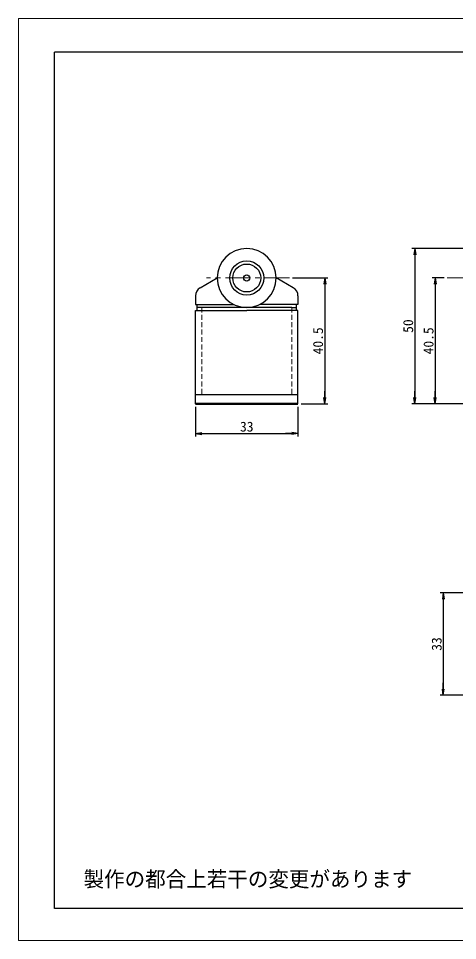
# Model space of a CAD drawing. Extents: x -210 to 210, y -148 to 148.
# Drawn here: x -210 to -68.5, y -148.5 to 148.5 of the extents above; entities that cross this region are included whole.
import ezdxf

# ---------------------------------------------------------------- set-up
doc = ezdxf.new("R2010")
doc.units = 0
doc.header["$LTSCALE"] = 0.25
doc.linetypes.add('CENTER', pattern=[50.8, 31.75, -6.35, 6.35, -6.35])
doc.linetypes.add('HIDDEN', pattern=[9.525, 6.35, -3.175])
doc.layers.get('0').update_dxf_attribs({"linetype": 'CONTINUOUS'})
doc.layers.get('DEFPOINTS').update_dxf_attribs({"linetype": 'CONTINUOUS'})
doc.layers.add('30', color=7, linetype='CONTINUOUS')
doc.layers.add('49', color=7, linetype='CONTINUOUS')
doc.layers.add('KCAD_DIMS', color=134, linetype='CONTINUOUS', lineweight=30)
doc.layers.add('KCAD_ZUWAKU', color=1, linetype='CONTINUOUS', plot=False)
doc.styles.get("Standard").update_dxf_attribs({"font": 'MS Mincho.ttf', "bigfont": 'bigfont.shx'})
doc.dimstyles.get("Standard").update_dxf_attribs({"dimtxt": 0.18, "dimasz": 0.18, "dimexe": 0.18, "dimexo": 0.0625, "dimgap": 0.09, "dimtad": 0, "dimtih": 1, "dimtoh": 1, "dimdec": 4, "dimzin": 0, "dimdsep": 46, "dimtxsty": 'STANDARD', "dimcen": 0.09, "dimadec": 0, "dimazin": 0, "dimtfac": 1, "dimtdec": 4, "dimtofl": 0, "dimtmove": 0, "dimatfit": 3, "dimfxl": 1, "dimtolj": 1, "dimtzin": 0, "dimarcsym": 0})

# ---------------------------------------------------------------- blocks, each defined once
blk = doc.blocks.new('KCAD_OPEN_2')
at = {"color": 0, "linetype": 'Continuous', "lineweight": -2}
for p, q in [((-2, 0), (-4, 0)), ((0, 0), (-2, 0.32)), ((0, 0), (-2, 0)), ((0, 0), (-2, -0.32))]:
    blk.add_line(p, q, dxfattribs=at)
blk = doc.blocks.new('*D42')
at = {"layer": 'DEFPOINTS', "color": 0, "linetype": 'Continuous', "lineweight": 30}
for p in [(-71.88, 64.91), (-75.74, 24.41), (-46.45, 24.41)]:
    blk.add_point(p, dxfattribs=at)
at = {"layer": 'KCAD_DIMS', "color": 0, "linetype": 'Continuous', "lineweight": -2}
for p, q in [((-72.88, 64.91), (-76.74, 64.91)), ((-75.74, 63.91), (-75.74, 25.41)), ((-47.45, 24.41), (-76.74, 24.41))]:
    blk.add_line(p, q, dxfattribs=at)
for p, rotation in [((-75.74, 64.91), 90), ((-75.74, 24.41), 270)]:
    blk.add_blockref('KCAD_OPEN_2', p, dxfattribs=dict(at, rotation=rotation))
at = {"layer": 'KCAD_DIMS', "color": 0, "linetype": 'Continuous', "insert": (-77.88, 44.66), "char_height": 3.2, "attachment_point": 5, "rotation": 90}
blk.add_mtext('\\A1;40.5', dxfattribs=at)
blk = doc.blocks.new('KCAD_OPEN')
at = {"color": 0, "linetype": 'Continuous', "lineweight": -2}
for q in [(-1, 0.158384), (-1, 0), (-1, -0.158384)]:
    blk.add_line((0, 0), q, dxfattribs=at)
blk = doc.blocks.new('*D43')
at = {"layer": 'DEFPOINTS', "color": 0, "linetype": 'Continuous', "lineweight": 30}
for p in [(-44.95, 74.41), (-82.3, 24.41), (-46.45, 24.41)]:
    blk.add_point(p, dxfattribs=at)
at = {"layer": 'KCAD_DIMS', "color": 0, "linetype": 'Continuous', "lineweight": -2}
for p, q in [((-45.95, 74.41), (-83.3, 74.41)), ((-82.3, 73.41), (-82.3, 25.41)), ((-47.45, 24.41), (-83.3, 24.41))]:
    blk.add_line(p, q, dxfattribs=at)
for p, rotation in [((-82.3, 74.41), 90), ((-82.3, 24.41), 270)]:
    blk.add_blockref('KCAD_OPEN_2', p, dxfattribs=dict(at, rotation=rotation))
at = {"layer": 'KCAD_DIMS', "color": 0, "linetype": 'Continuous', "insert": (-84.44, 49.41), "char_height": 3.2, "attachment_point": 5, "rotation": 90}
blk.add_mtext('\\A1;50', dxfattribs=at)
blk = doc.blocks.new('*D46')
at = {"layer": 'DEFPOINTS', "color": 0, "linetype": 'Continuous', "lineweight": 30}
for p in [(-152.95, 24.41), (-119.95, 24.41), (-119.95, 14.86)]:
    blk.add_point(p, dxfattribs=at)
at = {"layer": 'KCAD_DIMS', "color": 0, "linetype": 'Continuous', "lineweight": -2}
for p, q in [((-152.95, 23.41), (-152.95, 13.86)), ((-119.95, 23.41), (-119.95, 13.86)), ((-151.95, 14.86), (-120.95, 14.86))]:
    blk.add_line(p, q, dxfattribs=at)
at = {"layer": 'KCAD_DIMS', "color": 0, "linetype": 'Continuous', "lineweight": -2, "rotation": 180}
blk.add_blockref('KCAD_OPEN_2', (-152.95, 14.86), dxfattribs=at)
at = {"layer": 'KCAD_DIMS', "color": 0, "linetype": 'Continuous', "lineweight": -2}
blk.add_blockref('KCAD_OPEN_2', (-119.95, 14.86), dxfattribs=at)
at = {"layer": 'KCAD_DIMS', "color": 0, "linetype": 'Continuous', "insert": (-136.45, 17), "char_height": 3.2, "attachment_point": 5}
blk.add_mtext('\\A1;33', dxfattribs=at)
blk = doc.blocks.new('*D47')
at = {"layer": 'DEFPOINTS', "color": 0, "linetype": 'Continuous', "lineweight": 30}
for p in [(-122.68, 64.91), (-119.95, 24.41), (-111.35, 24.41)]:
    blk.add_point(p, dxfattribs=at)
at = {"layer": 'KCAD_DIMS', "color": 0, "linetype": 'Continuous', "lineweight": -2}
for p, q in [((-121.68, 64.91), (-110.35, 64.91)), ((-111.35, 63.91), (-111.35, 25.41)), ((-118.95, 24.41), (-110.35, 24.41))]:
    blk.add_line(p, q, dxfattribs=at)
for p, rotation in [((-111.35, 64.91), 90), ((-111.35, 24.41), 270)]:
    blk.add_blockref('KCAD_OPEN_2', p, dxfattribs=dict(at, rotation=rotation))
at = {"layer": 'KCAD_DIMS', "color": 0, "linetype": 'Continuous', "insert": (-113.48, 44.66), "char_height": 3.2, "attachment_point": 5, "rotation": 90}
blk.add_mtext('\\A1;40.5', dxfattribs=at)
blk = doc.blocks.new('*D52')
at = {"layer": 'DEFPOINTS', "color": 0, "linetype": 'Continuous', "lineweight": 50}
for p in [(-41.45, -36.49), (-73.13, -69.49), (-41.45, -69.49)]:
    blk.add_point(p, dxfattribs=at)
at = {"layer": 'KCAD_DIMS', "color": 0, "linetype": 'Continuous', "lineweight": -2}
for p, q in [((-42.45, -36.49), (-74.13, -36.49)), ((-73.13, -37.49), (-73.13, -68.49)), ((-42.45, -69.49), (-74.13, -69.49))]:
    blk.add_line(p, q, dxfattribs=at)
for p, rotation in [((-73.13, -36.49), 90), ((-73.13, -69.49), 270)]:
    blk.add_blockref('KCAD_OPEN_2', p, dxfattribs=dict(at, rotation=rotation))
at = {"layer": 'KCAD_DIMS', "color": 0, "linetype": 'Continuous', "insert": (-75.26, -52.99), "char_height": 3.2, "attachment_point": 5, "rotation": 90}
blk.add_mtext('\\A1;33', dxfattribs=at)

msp = doc.modelspace()

# ---------------------------------------------------------------- linework, layer by layer
at = {"color": 2, "linetype": 'Continuous', "lineweight": 30}
for p, q in [((-198.4288, -138.1964), (-198.4288, 137.6207)), ((-119.9477, 27.3064), (-152.9477, 27.3064))]:
    msp.add_line(p, q, dxfattribs=at)
at = {"color": 3, "linetype": 'Continuous', "lineweight": 30}
for p, q in [((199.0712, 137.6207), (-198.4288, 137.6207)), ((-151.4361, 61.7701), (-145.9477, 64.9064)), ((-121.4592, 61.7701), (-126.9477, 64.9064)), ((-152.9477, 59.1654), (-152.9477, 56.4064)), ((-119.9477, 59.1654), (-119.9477, 56.4064)), ((-152.9477, 56.4064), (-140.6903, 56.4064)), ((-152.9477, 24.4064), (-152.9477, 54.4064)), ((-152.9477, 54.4064), (-136.4477, 54.4064)), ((-152.4477, 54.4064), (-152.4477, 56.4064)), ((-150.9477, 55.4064), (-152.4477, 55.4064)), ((-136.4477, 55.4064), (-150.9477, 55.4064)), ((-121.9477, 55.4064), (-136.4477, 55.4064)), ((-119.9477, 54.4064), (-136.4477, 54.4064)), ((-119.9477, 56.4064), (-132.205, 56.4064)), ((-121.9477, 55.4064), (-120.4477, 55.4064)), ((-120.4477, 54.4064), (-120.4477, 56.4064)), ((-119.9477, 24.4064), (-119.9477, 54.4064))]:
    msp.add_line(p, q, dxfattribs=at)
at = {"color": 54, "linetype": 'CENTER', "lineweight": 15}
msp.add_line((-122.6816, 64.9064), (-149.3679, 64.9064), dxfattribs=at)
at = {"color": 134, "linetype": 'CENTER', "lineweight": 15}
msp.add_line((-66.8385, 64.9064), (-71.8841, 64.9064), dxfattribs=at)
at = {"color": 94, "linetype": 'HIDDEN', "lineweight": 15}
for p, q in [((-150.9477, 55.4064), (-150.9477, 27.3064)), ((-121.9477, 55.4064), (-121.9477, 30.9064)), ((-121.9477, 55.4064), (-121.9477, 27.3064)), ((-121.9477, 55.4064), (-121.9477, 30.9064))]:
    msp.add_line(p, q, dxfattribs=at)
at = {"color": 7, "linetype": 'Continuous', "lineweight": 50}
msp.add_line((-119.9477, 24.4064), (-152.9477, 24.4064), dxfattribs=at)
at = {"color": 7, "linetype": 'Continuous', "lineweight": 30}
msp.add_circle((-136.4477, 64.9064), 5.5, dxfattribs=at)
at = {"color": 2, "linetype": 'Continuous', "lineweight": 30}
msp.add_circle((-136.4477, 64.9064), 4.5, dxfattribs=at)
at = {"color": 3, "linetype": 'Continuous', "lineweight": 30}
msp.add_circle((-136.4477, 64.9064), 1, dxfattribs=at)
at = {"color": 7, "linetype": 'Continuous', "lineweight": 30}
for start, end in [(0, 180), (180, 0)]:
    msp.add_arc((-136.4477, 64.9064), 9.5, start, end, dxfattribs=at)
at = {"color": 3, "linetype": 'Continuous', "lineweight": 30}
for centre, start, end in [((-149.9477, 59.1654), 119.744881, 180), ((-122.9477, 59.1654), 0, 60.255119)]:
    msp.add_arc(centre, 3, start, end, dxfattribs=at)
at = {"layer": '49', "color": 4, "linetype": 'Continuous', "lineweight": 30}
msp.add_line((199.0712, -138.1964), (-198.4288, -138.1964), dxfattribs=at)
at = {"layer": 'KCAD_ZUWAKU', "linetype": 'Continuous', "lineweight": 0}
msp.add_lwpolyline([(-210, -148.5), (210, -148.5), (210, 148.5), (-210, 148.5)], close=True, dxfattribs=at)

# ---------------------------------------------------------------- texts
at = {"layer": '30', "color": 4, "linetype": 'Continuous', "lineweight": 30, "width": 0.97}
msp.add_text('製作の都合上若干の変更があります', height=5, dxfattribs=at).set_placement((-189.0309, -131.199))

# ---------------------------------------------------------------- dimensions: what is measured, and where the dimension line sits
at = {"layer": 'KCAD_DIMS', "linetype": 'Continuous'}
for base, p1, p2, picture, middle in [((-82.3037, 24.4064), (-44.9477, 74.4064), (-46.4477, 24.4064), '*D43', (-84.437, 49.4064)), ((-111.3513, 24.4064), (-122.6816, 64.9064), (-119.9477, 24.4064), '*D47', (-113.4846, 44.6564)), ((-75.7429, 24.4064), (-71.8841, 64.9064), (-46.4477, 24.4064), '*D42', (-77.8762, 44.6564)), ((-73.1262, -69.4937), (-41.4477, -36.4937), (-41.4477, -69.4937), '*D52', (-75.2595, -52.9937))]:
    dim = msp.add_linear_dim(base=base, p1=p1, p2=p2, angle=90, dimstyle='STANDARD', override={"dimtxt": 3.2, "dimasz": 1, "dimexe": 1, "dimexo": 1, "dimgap": 0.5333, "dimtad": 1, "dimtih": 0, "dimtoh": 0, "dimdec": 3, "dimzin": 8, "dimpost": '<>', "dimblk1": 'KCAD_OPEN_2', "dimblk2": 'KCAD_OPEN_2', "dimsah": 1, "dimcen": 2.5, "dimadec": 3, "dimazin": 2, "dimtfac": 0.667, "dimtdec": 3, "dimtix": 1, "dimtofl": 1, "dimatfit": 2, "dimldrblk": 'KCAD_OPEN', "dimtvp": 0, "dimtzin": 8}, dxfattribs=at)
    dim.commit()
    dim.dimension.update_dxf_attribs({"geometry": picture, "text_midpoint": middle})
dim = msp.add_linear_dim(base=(-119.9477, 14.8643), p1=(-152.9477, 24.4064), p2=(-119.9477, 24.4064), dimstyle='STANDARD', override={"dimtxt": 3.2, "dimasz": 1, "dimexe": 1, "dimexo": 1, "dimgap": 0.5333, "dimtad": 1, "dimtih": 0, "dimtoh": 0, "dimdec": 3, "dimzin": 8, "dimpost": '<>', "dimblk1": 'KCAD_OPEN_2', "dimblk2": 'KCAD_OPEN_2', "dimsah": 1, "dimcen": 2.5, "dimadec": 3, "dimazin": 2, "dimtfac": 0.667, "dimtdec": 3, "dimtix": 1, "dimtofl": 1, "dimatfit": 2, "dimldrblk": 'KCAD_OPEN', "dimtvp": 0, "dimtzin": 8}, dxfattribs=at)
dim.commit()
dim.dimension.update_dxf_attribs({"geometry": '*D46', "text_midpoint": (-136.4477, 16.9976)})

doc.saveas('drawing.dxf')
